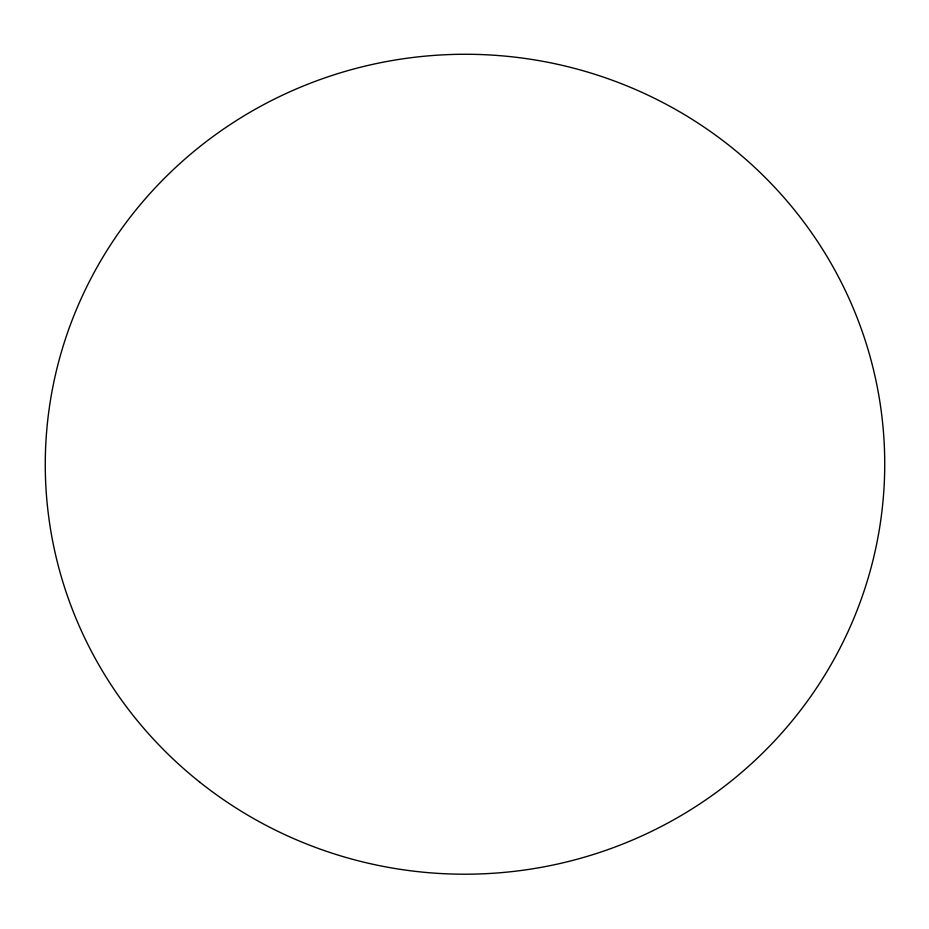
<?xml version="1.0" encoding="UTF-8"?>
<svg xmlns="http://www.w3.org/2000/svg" width="929" height="929" viewBox="0 0 929 929"><rect width="100%" height="100%" fill="white"/><g stroke="black" fill="none" stroke-linecap="round" stroke-linejoin="round"><path stroke-width="1.39" d="M200.025 782.346A419.722 409.956 -0.8 0 0 879.391 529.135A419.722 409.956 -0.8 0 0 315.593 81.218A419.722 409.956 -0.8 0 0 200.025 782.346"/></g></svg>
